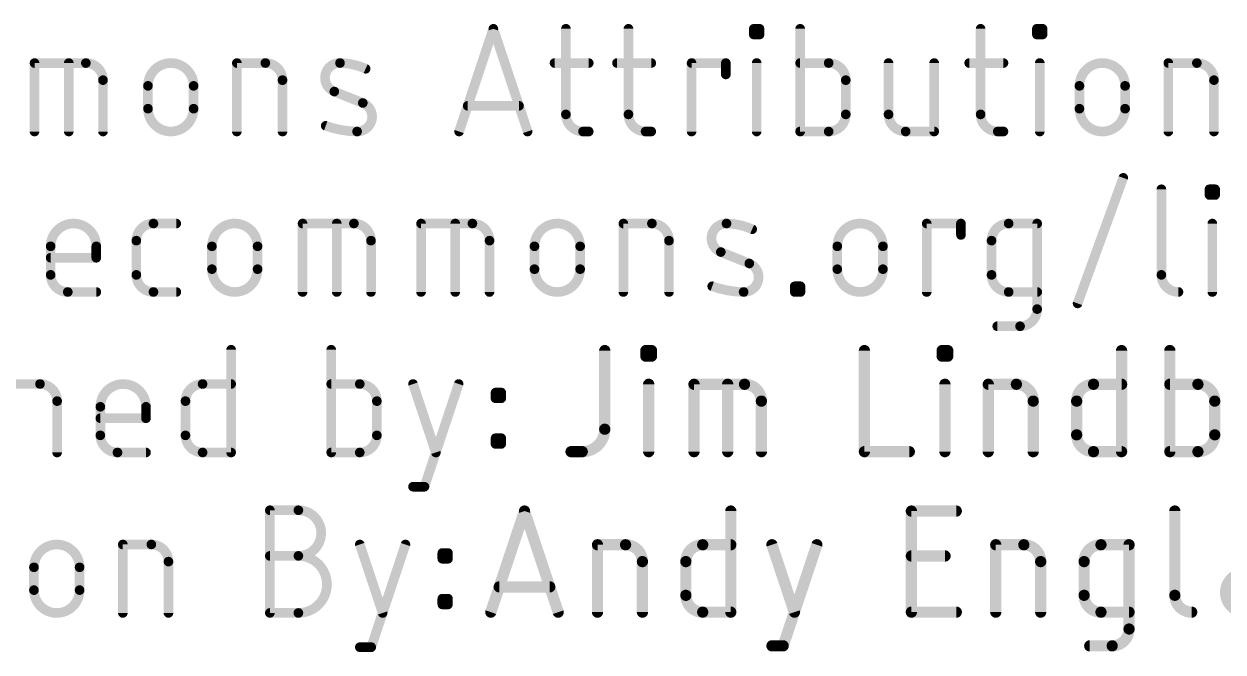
# Model space of a CAD drawing. Extents: x -31.8 to 54.9, y -10.7 to 32.8.
# Drawn here: x 6.67 to 25.65, y -10.7 to -0.76 of the extents above; entities that cross this region are included whole.
import ezdxf

# ---------------------------------------------------------------- set-up
doc = ezdxf.new("R2010")
doc.units = 0
doc.layers.add('51', color=53, linetype='CONTINUOUS')

msp = doc.modelspace()

# ---------------------------------------------------------------- linework, layer by layer
at = {"layer": '51'}
for points, const_width in [([(13.5572, -2.4638), (14.0991, -0.8382)], 0.1524), ([(14.0991, -0.8382), (14.641, -2.4638)], 0.1524), ([(15.2477, -0.8382), (15.2477, -2.1929)], 0.1524), ([(16.2377, -0.8382), (16.2377, -2.1929)], 0.1524), ([(18.2223, -0.9285), (18.2223, -0.8382)], 0.1524), ([(18.2223, -0.8382), (18.3126, -0.8382)], 0.1524), ([(18.3126, -0.9285), (18.2223, -0.9285)], 0.1524), ([(18.3126, -0.8382), (18.3126, -0.9285)], 0.1524), ([(18.9556, -0.8382), (18.9556, -2.4638)], 0.1524), ([(21.8128, -0.8382), (21.8128, -2.1929)], 0.1524), ([(22.7032, -0.9285), (22.7032, -0.8382)], 0.1524), ([(22.7032, -0.8382), (22.7935, -0.8382)], 0.1524), ([(22.7935, -0.9285), (22.7032, -0.9285)], 0.1524), ([(22.7935, -0.8382), (22.7935, -0.9285)], 0.1524), ([(6.8358, -2.4638), (6.8358, -1.3801)], 0.1524), ([(6.8358, -1.3801), (7.6486, -1.3801)], 0.1524), ([(7.3777, -2.4638), (7.3777, -1.3801)], 0.1524), ([(10.0385, -2.4638), (10.0385, -1.3801)], 0.1524), ([(10.0385, -1.3801), (10.49, -1.3801)], 0.1524), ([(15.0671, -1.3801), (15.6089, -1.3801)], 0.1524), ([(16.057, -1.3801), (16.5989, -1.3801)], 0.1524), ([(17.2373, -2.4638), (17.2373, -1.3801)], 0.1524), ([(17.2373, -1.3801), (17.7792, -1.3801)], 0.1524), ([(17.7792, -1.3801), (17.7792, -1.5607)], 0.1524), ([(18.2674, -2.4638), (18.2674, -1.3801)], 0.1524), ([(19.4072, -1.3801), (18.9556, -1.3801)], 0.1524), ([(20.3551, -1.3801), (20.3551, -2.1929)], 0.1524), ([(21.0776, -2.4638), (21.0776, -1.3801)], 0.1524), ([(21.6322, -1.3801), (22.174, -1.3801)], 0.1524), ([(22.7484, -2.4638), (22.7484, -1.3801)], 0.1524), ([(24.7839, -2.4638), (24.7839, -1.3801)], 0.1524), ([(24.7839, -1.3801), (25.2355, -1.3801)], 0.1524), ([(7.9196, -1.651), (7.9196, -2.4638)], 0.1524), ([(8.6317, -2.1026), (8.6317, -1.7413)], 0.1524), ([(9.3542, -1.7413), (9.3542, -2.1026)], 0.1524), ([(10.761, -1.651), (10.761, -2.4638)], 0.1524), ([(19.6781, -2.1929), (19.6781, -1.651)], 0.1524), ([(23.3771, -2.1026), (23.3771, -1.7413)], 0.1524), ([(24.0996, -1.7413), (24.0996, -2.1026)], 0.1524), ([(25.5064, -1.651), (25.5064, -2.4638)], 0.1524), ([(12.0323, -2.0122), (11.5808, -1.8316)], 0.1524), ([(14.5055, -2.0574), (13.6927, -2.0574)], 0.1524), ([(15.5186, -2.4638), (15.6089, -2.4638)], 0.1524), ([(16.5086, -2.4638), (16.5989, -2.4638)], 0.1524), ([(18.9556, -2.4638), (19.4072, -2.4638)], 0.1524), ([(20.626, -2.4638), (21.0776, -2.4638)], 0.1524), ([(22.0837, -2.4638), (22.174, -2.4638)], 0.1524), ([(23.3475, -5.1844), (24.07, -3.1976)], 0.1524), ([(24.6738, -3.3782), (24.6738, -4.7329)], 0.1524), ([(25.4351, -3.4685), (25.4351, -3.3782)], 0.1524), ([(25.4351, -3.3782), (25.5254, -3.3782)], 0.1524), ([(25.5254, -3.4685), (25.4351, -3.4685)], 0.1524), ([(25.5254, -3.3782), (25.5254, -3.4685)], 0.1524), ([(8.7184, -3.9201), (9.0797, -3.9201)], 0.1524), ([(11.0787, -5.0038), (11.0787, -3.9201)], 0.1524), ([(11.0787, -3.9201), (11.8915, -3.9201)], 0.1524), ([(11.6206, -5.0038), (11.6206, -3.9201)], 0.1524), ([(12.9545, -5.0038), (12.9545, -3.9201)], 0.1524), ([(12.9545, -3.9201), (13.7673, -3.9201)], 0.1524), ([(13.4963, -5.0038), (13.4963, -3.9201)], 0.1524), ([(16.1571, -5.0038), (16.1571, -3.9201)], 0.1524), ([(16.1571, -3.9201), (16.6087, -3.9201)], 0.1524), ([(20.9592, -5.0038), (20.9592, -3.9201)], 0.1524), ([(20.9592, -3.9201), (21.5011, -3.9201)], 0.1524), ([(21.5011, -3.9201), (21.5011, -4.1007)], 0.1524), ([(22.2564, -3.9201), (22.7079, -3.9201)], 0.1524), ([(22.7079, -3.9201), (22.7079, -5.2747)], 0.1524), ([(25.4803, -5.0038), (25.4803, -3.9201)], 0.1524), ([(8.4475, -4.7329), (8.4475, -4.191)], 0.1524), ([(12.1625, -4.191), (12.1625, -5.0038)], 0.1524), ([(14.0382, -4.191), (14.0382, -5.0038)], 0.1524), ([(16.8796, -4.191), (16.8796, -5.0038)], 0.1524), ([(21.9855, -4.7329), (21.9855, -4.191)], 0.1524), ([(7.091, -4.7329), (7.091, -4.2813)], 0.1524), ([(7.8135, -4.2813), (7.8135, -4.4619)], 0.1524), ([(9.6441, -4.6426), (9.6441, -4.2813)], 0.1524), ([(10.3666, -4.2813), (10.3666, -4.6426)], 0.1524), ([(14.7503, -4.6426), (14.7503, -4.2813)], 0.1524), ([(15.4728, -4.2813), (15.4728, -4.6426)], 0.1524), ([(18.151, -4.5522), (17.6994, -4.3716)], 0.1524), ([(19.5439, -4.6426), (19.5439, -4.2813)], 0.1524), ([(20.2664, -4.2813), (20.2664, -4.6426)], 0.1524), ([(7.8135, -4.4619), (7.091, -4.4619)], 0.1524), ([(7.8135, -5.0038), (7.3619, -5.0038)], 0.1524), ([(9.0797, -5.0038), (8.7184, -5.0038)], 0.1524), ([(18.87, -5.0038), (18.87, -4.9135)], 0.1524), ([(18.87, -4.9135), (18.9603, -4.9135)], 0.1524), ([(18.9603, -5.0038), (18.87, -5.0038)], 0.1524), ([(18.9603, -4.9135), (18.9603, -5.0038)], 0.1524), ([(22.7079, -5.0038), (22.2564, -5.0038)], 0.1524), ([(22.437, -5.5457), (22.0758, -5.5457)], 0.1524), ([(9.9478, -5.9182), (9.9478, -7.5438)], 0.1524), ([(11.5325, -5.9182), (11.5325, -7.5438)], 0.1524), ([(15.8623, -5.9309), (15.8623, -7.1755)], 0.1778), ([(16.5137, -6.0198), (16.5137, -5.9309)], 0.1778), ([(16.5137, -5.9309), (16.6026, -5.9309)], 0.1778), ([(16.6026, -5.9309), (16.6026, -6.0198)], 0.1778), ([(19.9726, -5.9309), (19.9726, -7.5311)], 0.1778), ([(21.203, -6.0198), (21.203, -5.9309)], 0.1778), ([(21.203, -5.9309), (21.2919, -5.9309)], 0.1778), ([(21.2919, -5.9309), (21.2919, -6.0198)], 0.1778), ([(24.0439, -5.9309), (24.0439, -7.5311)], 0.1778), ([(24.8078, -5.9309), (24.8078, -7.5311)], 0.1778), ([(16.6026, -6.0198), (16.5137, -6.0198)], 0.1778), ([(21.2919, -6.0198), (21.203, -6.0198)], 0.1778), ([(6.4711, -6.4601), (6.9227, -6.4601)], 0.1524), ([(9.4962, -6.4601), (9.9478, -6.4601)], 0.1524), ([(11.9841, -6.4601), (11.5325, -6.4601)], 0.1524), ([(12.8278, -6.4601), (13.189, -7.5438)], 0.1524), ([(13.0084, -8.0857), (13.5503, -6.4601)], 0.1524), ([(16.5581, -7.5311), (16.5581, -6.4643)], 0.1778), ([(17.2752, -7.5311), (17.2752, -6.4643)], 0.1778), ([(17.2752, -6.4643), (18.0753, -6.4643)], 0.1778), ([(17.8086, -7.5311), (17.8086, -6.4643)], 0.1778), ([(21.2475, -7.5311), (21.2475, -6.4643)], 0.1778), ([(21.934, -7.5311), (21.934, -6.4643)], 0.1778), ([(21.934, -6.4643), (22.3785, -6.4643)], 0.1778), ([(23.5994, -6.4643), (24.0439, -6.4643)], 0.1778), ([(25.2523, -6.4643), (24.8078, -6.4643)], 0.1778), ([(14.1339, -6.6858), (14.1339, -6.5955)], 0.1524), ([(14.1339, -6.5955), (14.2242, -6.5955)], 0.1524), ([(14.2242, -6.6858), (14.1339, -6.6858)], 0.1524), ([(14.2242, -6.5955), (14.2242, -6.6858)], 0.1524), ([(18.342, -6.731), (18.342, -7.5311)], 0.1778), ([(22.6452, -6.731), (22.6452, -7.5311)], 0.1778), ([(23.3327, -7.2644), (23.3327, -6.731)], 0.1778), ([(25.519, -7.2644), (25.519, -6.731)], 0.1778), ([(7.1936, -6.731), (7.1936, -7.5438)], 0.1524), ([(7.8779, -7.2729), (7.8779, -6.8213)], 0.1524), ([(8.6004, -6.8213), (8.6004, -7.0019)], 0.1524), ([(9.2253, -7.2729), (9.2253, -6.731)], 0.1524), ([(12.255, -7.2729), (12.255, -6.731)], 0.1524), ([(8.6004, -7.0019), (7.8779, -7.0019)], 0.1524), ([(14.1339, -7.4083), (14.1339, -7.318)], 0.1524), ([(14.1339, -7.318), (14.2242, -7.318)], 0.1524), ([(14.2242, -7.4083), (14.1339, -7.4083)], 0.1524), ([(14.2242, -7.318), (14.2242, -7.4083)], 0.1524), ([(8.6004, -7.5438), (8.1488, -7.5438)], 0.1524), ([(9.9478, -7.5438), (9.4962, -7.5438)], 0.1524), ([(11.5325, -7.5438), (11.9841, -7.5438)], 0.1524), ([(15.5067, -7.5311), (15.3289, -7.5311)], 0.1778), ([(19.9726, -7.5311), (20.6838, -7.5311)], 0.1778), ([(24.0439, -7.5311), (23.5994, -7.5311)], 0.1778), ([(24.8078, -7.5311), (25.2523, -7.5311)], 0.1778), ([(12.8278, -8.0857), (13.0084, -8.0857)], 0.1524), ([(10.561, -10.0838), (10.561, -8.4582)], 0.1524), ([(10.561, -8.4582), (11.0126, -8.4582)], 0.1524), ([(14.0589, -10.0711), (14.5923, -8.4709)], 0.1778), ([(14.5923, -8.4709), (15.1257, -10.0711)], 0.1778), ([(17.8577, -8.4709), (17.8577, -10.0711)], 0.1778), ([(20.7162, -10.0711), (20.7162, -8.4709)], 0.1778), ([(20.7162, -8.4709), (21.4274, -8.4709)], 0.1778), ([(24.8867, -8.4709), (24.8867, -9.8044)], 0.1778), ([(15.7477, -10.0711), (15.7477, -9.0043)], 0.1778), ([(15.7477, -9.0043), (16.1922, -9.0043)], 0.1778), ([(17.4132, -9.0043), (17.8577, -9.0043)], 0.1778), ([(18.5092, -9.0043), (18.8648, -10.0711)], 0.1778), ([(18.687, -10.6045), (19.2204, -9.0043)], 0.1778), ([(22.0523, -10.0711), (22.0523, -9.0043)], 0.1778), ([(22.0523, -9.0043), (22.4968, -9.0043)], 0.1778), ([(23.7177, -9.0043), (24.1622, -9.0043)], 0.1778), ([(24.1622, -9.0043), (24.1622, -10.3378)], 0.1778), ([(8.2335, -10.0838), (8.2335, -9.0001)], 0.1524), ([(8.2335, -9.0001), (8.685, -9.0001)], 0.1524), ([(10.561, -9.1807), (11.0126, -9.1807)], 0.1524), ([(11.985, -9.0001), (12.3462, -10.0838)], 0.1524), ([(12.1656, -10.6257), (12.7075, -9.0001)], 0.1524), ([(13.291, -9.2258), (13.291, -9.1355)], 0.1524), ([(13.291, -9.1355), (13.3813, -9.1355)], 0.1524), ([(13.3813, -9.1355), (13.3813, -9.2258)], 0.1524), ([(20.7162, -9.1821), (21.2496, -9.1821)], 0.1778), ([(6.8267, -9.7226), (6.8267, -9.3613)], 0.1524), ([(7.5492, -9.3613), (7.5492, -9.7226)], 0.1524), ([(8.956, -9.271), (8.956, -10.0838)], 0.1524), ([(13.3813, -9.2258), (13.291, -9.2258)], 0.1524), ([(16.4589, -9.271), (16.4589, -10.0711)], 0.1778), ([(17.1465, -9.8044), (17.1465, -9.271)], 0.1778), ([(22.7635, -9.271), (22.7635, -10.0711)], 0.1778), ([(23.451, -9.8044), (23.451, -9.271)], 0.1778), ([(14.9924, -9.6711), (14.1923, -9.6711)], 0.1778), ([(13.291, -9.9483), (13.291, -9.858)], 0.1524), ([(13.291, -9.858), (13.3813, -9.858)], 0.1524), ([(13.3813, -9.858), (13.3813, -9.9483)], 0.1524), ([(11.0126, -10.0838), (10.561, -10.0838)], 0.1524), ([(13.3813, -9.9483), (13.291, -9.9483)], 0.1524), ([(17.8577, -10.0711), (17.4132, -10.0711)], 0.1778), ([(21.4274, -10.0711), (20.7162, -10.0711)], 0.1778), ([(24.1622, -10.0711), (23.7177, -10.0711)], 0.1778), ([(11.985, -10.6257), (12.1656, -10.6257)], 0.1524), ([(18.5092, -10.6045), (18.687, -10.6045)], 0.1778), ([(23.8955, -10.6045), (23.5399, -10.6045)], 0.1778)]:
    msp.add_lwpolyline(points, dxfattribs=dict(at, const_width=const_width))
for points, const_width in [([(14.1353, -0.8262, 1), (14.063, -0.8502)], 0.0762), ([(14.1353, -0.8502, 1), (14.063, -0.8262)], 0.0762), ([(15.2858, -0.8382, 1), (15.2096, -0.8382)], 0.0762), ([(16.2758, -0.8382, 1), (16.1996, -0.8382)], 0.0762), ([(18.2604, -0.8382, 1), (18.1842, -0.8382)], 0.0762), ([(18.2223, -0.8001, 1), (18.2223, -0.8763)], 0.0762), ([(18.2223, -0.8904, 1), (18.2223, -0.9666)], 0.0762), ([(18.1842, -0.9285, 1), (18.2604, -0.9285)], 0.0762), ([(18.3507, -0.8382, 1), (18.2745, -0.8382)], 0.0762), ([(18.2745, -0.9285, 1), (18.3507, -0.9285)], 0.0762), ([(18.3126, -0.8763, 1), (18.3126, -0.8001)], 0.0762), ([(18.3126, -0.9666, 1), (18.3126, -0.8904)], 0.0762), ([(18.9937, -0.8382, 1), (18.9175, -0.8382)], 0.0762), ([(21.8509, -0.8382, 1), (21.7747, -0.8382)], 0.0762), ([(22.7413, -0.8382, 1), (22.6651, -0.8382)], 0.0762), ([(22.7032, -0.8001, 1), (22.7032, -0.8763)], 0.0762), ([(22.7032, -0.8904, 1), (22.7032, -0.9666)], 0.0762), ([(22.6651, -0.9285, 1), (22.7413, -0.9285)], 0.0762), ([(22.8316, -0.8382, 1), (22.7554, -0.8382)], 0.0762), ([(22.7554, -0.9285, 1), (22.8316, -0.9285)], 0.0762), ([(22.7935, -0.8763, 1), (22.7935, -0.8001)], 0.0762), ([(22.7935, -0.9666, 1), (22.7935, -0.8904)], 0.0762), ([(6.8739, -1.3801, 1), (6.7977, -1.3801)], 0.0762), ([(6.8358, -1.342, 1), (6.8358, -1.4182)], 0.0762), ([(7.4158, -1.3801, 1), (7.3396, -1.3801)], 0.0762), ([(7.9196, -1.651, 0.4142), (7.6486, -1.3801)], 0.1524), ([(7.6486, -1.342, 1), (7.6486, -1.4182)], 0.0762), ([(7.6486, -1.4182, 1), (7.6486, -1.342)], 0.0762), ([(9.3542, -1.7413, 1), (8.6317, -1.7413)], 0.1524), ([(10.0766, -1.3801, 1), (10.0004, -1.3801)], 0.0762), ([(10.0385, -1.342, 1), (10.0385, -1.4182)], 0.0762), ([(10.761, -1.651, 0.4142), (10.49, -1.3801)], 0.1524), ([(10.49, -1.342, 1), (10.49, -1.4182)], 0.0762), ([(10.49, -1.4182, 1), (10.49, -1.342)], 0.0762), ([(11.6711, -1.3801, 0.8318), (11.5808, -1.8316)], 0.1524), ([(11.6716, -1.342, 1), (11.6705, -1.4182)], 0.0762), ([(12.0775, -1.4704, 0.1026), (11.6711, -1.3801)], 0.1524), ([(11.6705, -1.4182, 1), (11.6716, -1.342)], 0.0762), ([(15.0671, -1.342, 1), (15.0671, -1.4182)], 0.0762), ([(15.6089, -1.4182, 1), (15.6089, -1.342)], 0.0762), ([(16.057, -1.342, 1), (16.057, -1.4182)], 0.0762), ([(16.5989, -1.4182, 1), (16.5989, -1.342)], 0.0762), ([(17.2754, -1.3801, 1), (17.1992, -1.3801)], 0.0762), ([(17.2373, -1.342, 1), (17.2373, -1.4182)], 0.0762), ([(17.8173, -1.3801, 1), (17.7411, -1.3801)], 0.0762), ([(17.7792, -1.4182, 1), (17.7792, -1.342)], 0.0762), ([(18.3055, -1.3801, 1), (18.2293, -1.3801)], 0.0762), ([(18.9556, -1.342, 1), (18.9556, -1.4182)], 0.0762), ([(19.6781, -1.651, 0.4142), (19.4072, -1.3801)], 0.1524), ([(19.4072, -1.342, 1), (19.4072, -1.4182)], 0.0762), ([(19.4072, -1.4182, 1), (19.4072, -1.342)], 0.0762), ([(20.3932, -1.3801, 1), (20.317, -1.3801)], 0.0762), ([(21.1157, -1.3801, 1), (21.0395, -1.3801)], 0.0762), ([(21.6322, -1.342, 1), (21.6322, -1.4182)], 0.0762), ([(22.174, -1.4182, 1), (22.174, -1.342)], 0.0762), ([(22.7865, -1.3801, 1), (22.7103, -1.3801)], 0.0762), ([(24.0996, -1.7413, 1), (23.3771, -1.7413)], 0.1524), ([(24.822, -1.3801, 1), (24.7458, -1.3801)], 0.0762), ([(24.7839, -1.342, 1), (24.7839, -1.4182)], 0.0762), ([(25.5064, -1.651, 0.4142), (25.2355, -1.3801)], 0.1524), ([(25.2355, -1.342, 1), (25.2355, -1.4182)], 0.0762), ([(25.2355, -1.4182, 1), (25.2355, -1.342)], 0.0762), ([(12.0618, -1.5051, 1), (12.0931, -1.4356)], 0.0762), ([(7.9577, -1.651, 1), (7.8815, -1.651)], 0.0762), ([(7.8815, -1.651, 1), (7.9577, -1.651)], 0.0762), ([(8.6698, -1.7413, 1), (8.5936, -1.7413)], 0.0762), ([(8.5936, -1.7413, 1), (8.6698, -1.7413)], 0.0762), ([(9.3923, -1.7413, 1), (9.3161, -1.7413)], 0.0762), ([(9.3161, -1.7413, 1), (9.3923, -1.7413)], 0.0762), ([(10.7991, -1.651, 1), (10.7229, -1.651)], 0.0762), ([(10.7229, -1.651, 1), (10.7991, -1.651)], 0.0762), ([(17.7411, -1.5607, 1), (17.8173, -1.5607)], 0.0762), ([(19.7162, -1.651, 1), (19.64, -1.651)], 0.0762), ([(19.64, -1.651, 1), (19.7162, -1.651)], 0.0762), ([(23.4152, -1.7413, 1), (23.339, -1.7413)], 0.0762), ([(23.339, -1.7413, 1), (23.4152, -1.7413)], 0.0762), ([(24.1377, -1.7413, 1), (24.0615, -1.7413)], 0.0762), ([(24.0615, -1.7413, 1), (24.1377, -1.7413)], 0.0762), ([(25.5445, -1.651, 1), (25.4683, -1.651)], 0.0762), ([(25.4683, -1.651, 1), (25.5445, -1.651)], 0.0762), ([(11.5949, -1.7963, 1), (11.5666, -1.867)], 0.0762), ([(11.5666, -1.867, 1), (11.5949, -1.7962)], 0.0762), ([(8.6317, -2.1026, 1), (9.3542, -2.1026)], 0.1524), ([(8.6698, -2.1026, 1), (8.5936, -2.1026)], 0.0762), ([(8.5936, -2.1026, 1), (8.6698, -2.1026)], 0.0762), ([(9.3923, -2.1026, 1), (9.3161, -2.1026)], 0.0762), ([(9.3161, -2.1026, 1), (9.3923, -2.1026)], 0.0762), ([(11.942, -2.4638, 0.8318), (12.0323, -2.0122)], 0.1524), ([(12.0465, -1.9769, 1), (12.0182, -2.0476)], 0.0762), ([(12.0182, -2.0476, 1), (12.0465, -1.9769)], 0.0762), ([(13.6927, -2.0193, 1), (13.6927, -2.0955)], 0.0762), ([(14.5055, -2.0955, 1), (14.5055, -2.0193)], 0.0762), ([(23.3771, -2.1026, 1), (24.0996, -2.1026)], 0.1524), ([(23.4152, -2.1026, 1), (23.339, -2.1026)], 0.0762), ([(23.339, -2.1026, 1), (23.4152, -2.1026)], 0.0762), ([(24.1377, -2.1026, 1), (24.0615, -2.1026)], 0.0762), ([(24.0615, -2.1026, 1), (24.1377, -2.1026)], 0.0762), ([(15.2477, -2.1929, 0.4142), (15.5186, -2.4638)], 0.1524), ([(15.2858, -2.1929, 1), (15.2096, -2.1929)], 0.0762), ([(15.2096, -2.1929, 1), (15.2858, -2.1929)], 0.0762), ([(16.2377, -2.1929, 0.4142), (16.5086, -2.4638)], 0.1524), ([(16.2758, -2.1929, 1), (16.1996, -2.1929)], 0.0762), ([(16.1996, -2.1929, 1), (16.2758, -2.1929)], 0.0762), ([(19.4072, -2.4638, 0.4142), (19.6781, -2.1929)], 0.1524), ([(19.7162, -2.1929, 1), (19.64, -2.1929)], 0.0762), ([(19.64, -2.1929, 1), (19.7162, -2.1929)], 0.0762), ([(20.3551, -2.1929, 0.4142), (20.626, -2.4638)], 0.1524), ([(20.3932, -2.1929, 1), (20.317, -2.1929)], 0.0762), ([(20.317, -2.1929, 1), (20.3932, -2.1929)], 0.0762), ([(21.8128, -2.1929, 0.4142), (22.0837, -2.4638)], 0.1524), ([(21.8509, -2.1929, 1), (21.7747, -2.1929)], 0.0762), ([(21.7747, -2.1929, 1), (21.8509, -2.1929)], 0.0762), ([(6.7977, -2.4638, 1), (6.8739, -2.4638)], 0.0762), ([(7.3396, -2.4638, 1), (7.4158, -2.4638)], 0.0762), ([(7.8815, -2.4638, 1), (7.9577, -2.4638)], 0.0762), ([(10.0004, -2.4638, 1), (10.0766, -2.4638)], 0.0762), ([(10.7229, -2.4638, 1), (10.7991, -2.4638)], 0.0762), ([(11.4582, -2.3376, 1), (11.4324, -2.4093)], 0.0762), ([(11.4453, -2.3735, 0.083), (11.942, -2.4638)], 0.1524), ([(11.9425, -2.4257, 1), (11.9415, -2.5019)], 0.0762), ([(11.9415, -2.5019, 1), (11.9425, -2.4257)], 0.0762), ([(13.5211, -2.4518, 1), (13.5934, -2.4758)], 0.0762), ([(14.6048, -2.4758, 1), (14.6771, -2.4518)], 0.0762), ([(15.5186, -2.4257, 1), (15.5186, -2.5019)], 0.0762), ([(15.5186, -2.5019, 1), (15.5186, -2.4257)], 0.0762), ([(15.6089, -2.5019, 1), (15.6089, -2.4257)], 0.0762), ([(16.5086, -2.4257, 1), (16.5086, -2.5019)], 0.0762), ([(16.5086, -2.5019, 1), (16.5086, -2.4257)], 0.0762), ([(16.5989, -2.5019, 1), (16.5989, -2.4257)], 0.0762), ([(17.1992, -2.4638, 1), (17.2754, -2.4638)], 0.0762), ([(18.2293, -2.4638, 1), (18.3055, -2.4638)], 0.0762), ([(18.9556, -2.4257, 1), (18.9556, -2.5019)], 0.0762), ([(18.9175, -2.4638, 1), (18.9937, -2.4638)], 0.0762), ([(19.4072, -2.4257, 1), (19.4072, -2.5019)], 0.0762), ([(19.4072, -2.5019, 1), (19.4072, -2.4257)], 0.0762), ([(20.626, -2.4257, 1), (20.626, -2.5019)], 0.0762), ([(20.626, -2.5019, 1), (20.626, -2.4257)], 0.0762), ([(21.0395, -2.4638, 1), (21.1157, -2.4638)], 0.0762), ([(21.0776, -2.5019, 1), (21.0776, -2.4257)], 0.0762), ([(22.0837, -2.4257, 1), (22.0837, -2.5019)], 0.0762), ([(22.0837, -2.5019, 1), (22.0837, -2.4257)], 0.0762), ([(22.174, -2.5019, 1), (22.174, -2.4257)], 0.0762), ([(22.7103, -2.4638, 1), (22.7865, -2.4638)], 0.0762), ([(24.7458, -2.4638, 1), (24.822, -2.4638)], 0.0762), ([(25.4683, -2.4638, 1), (25.5445, -2.4638)], 0.0762), ([(24.1058, -3.2106, 1), (24.0342, -3.1846)], 0.0762), ([(24.7119, -3.3782, 1), (24.6357, -3.3782)], 0.0762), ([(25.4732, -3.3782, 1), (25.397, -3.3782)], 0.0762), ([(25.4351, -3.3401, 1), (25.4351, -3.4163)], 0.0762), ([(25.4351, -3.4304, 1), (25.4351, -3.5066)], 0.0762), ([(25.5635, -3.3782, 1), (25.4873, -3.3782)], 0.0762), ([(25.5254, -3.4163, 1), (25.5254, -3.3401)], 0.0762), ([(25.5254, -3.5066, 1), (25.5254, -3.4304)], 0.0762), ([(25.397, -3.4685, 1), (25.4732, -3.4685)], 0.0762), ([(25.4873, -3.4685, 1), (25.5635, -3.4685)], 0.0762), ([(7.8135, -4.2813, 1), (7.091, -4.2813)], 0.1524), ([(8.7184, -3.9201, 0.4142), (8.4475, -4.191)], 0.1524), ([(8.7184, -3.882, 1), (8.7184, -3.9582)], 0.0762), ([(8.7184, -3.9582, 1), (8.7184, -3.882)], 0.0762), ([(9.0797, -3.9582, 1), (9.0797, -3.882)], 0.0762), ([(10.3666, -4.2813, 1), (9.6441, -4.2813)], 0.1524), ([(11.1168, -3.9201, 1), (11.0406, -3.9201)], 0.0762), ([(11.0787, -3.882, 1), (11.0787, -3.9582)], 0.0762), ([(11.6587, -3.9201, 1), (11.5825, -3.9201)], 0.0762), ([(12.1625, -4.191, 0.4142), (11.8915, -3.9201)], 0.1524), ([(11.8915, -3.882, 1), (11.8915, -3.9582)], 0.0762), ([(11.8915, -3.9582, 1), (11.8915, -3.882)], 0.0762), ([(12.9926, -3.9201, 1), (12.9164, -3.9201)], 0.0762), ([(12.9545, -3.882, 1), (12.9545, -3.9582)], 0.0762), ([(13.5344, -3.9201, 1), (13.4582, -3.9201)], 0.0762), ([(14.0382, -4.191, 0.4142), (13.7673, -3.9201)], 0.1524), ([(13.7673, -3.882, 1), (13.7673, -3.9582)], 0.0762), ([(13.7673, -3.9582, 1), (13.7673, -3.882)], 0.0762), ([(15.4728, -4.2813, 1), (14.7503, -4.2813)], 0.1524), ([(16.1952, -3.9201, 1), (16.119, -3.9201)], 0.0762), ([(16.1571, -3.882, 1), (16.1571, -3.9582)], 0.0762), ([(16.8796, -4.191, 0.4142), (16.6087, -3.9201)], 0.1524), ([(16.6087, -3.882, 1), (16.6087, -3.9582)], 0.0762), ([(16.6087, -3.9582, 1), (16.6087, -3.882)], 0.0762), ([(17.7897, -3.9201, 0.8318), (17.6994, -4.3716)], 0.1524), ([(18.1961, -4.0104, 0.1026), (17.7897, -3.9201)], 0.1524), ([(17.7903, -3.882, 1), (17.7892, -3.9582)], 0.0762), ([(17.7892, -3.9582, 1), (17.7903, -3.882)], 0.0762), ([(18.1805, -4.0451, 1), (18.2118, -3.9756)], 0.0762), ([(20.2664, -4.2813, 1), (19.5439, -4.2813)], 0.1524), ([(20.9973, -3.9201, 1), (20.9211, -3.9201)], 0.0762), ([(20.9592, -3.882, 1), (20.9592, -3.9582)], 0.0762), ([(21.5392, -3.9201, 1), (21.463, -3.9201)], 0.0762), ([(21.5011, -3.9582, 1), (21.5011, -3.882)], 0.0762), ([(22.2564, -3.9201, 0.4142), (21.9855, -4.191)], 0.1524), ([(22.2564, -3.882, 1), (22.2564, -3.9582)], 0.0762), ([(22.2564, -3.9582, 1), (22.2564, -3.882)], 0.0762), ([(22.746, -3.9201, 1), (22.6698, -3.9201)], 0.0762), ([(22.7079, -3.9582, 1), (22.7079, -3.882)], 0.0762), ([(25.5184, -3.9201, 1), (25.4422, -3.9201)], 0.0762), ([(8.4856, -4.191, 1), (8.4094, -4.191)], 0.0762), ([(8.4094, -4.191, 1), (8.4856, -4.191)], 0.0762), ([(12.2006, -4.191, 1), (12.1244, -4.191)], 0.0762), ([(12.1244, -4.191, 1), (12.2006, -4.191)], 0.0762), ([(14.0763, -4.191, 1), (14.0001, -4.191)], 0.0762), ([(14.0001, -4.191, 1), (14.0763, -4.191)], 0.0762), ([(16.9177, -4.191, 1), (16.8415, -4.191)], 0.0762), ([(16.8415, -4.191, 1), (16.9177, -4.191)], 0.0762), ([(21.463, -4.1007, 1), (21.5392, -4.1007)], 0.0762), ([(22.0236, -4.191, 1), (21.9474, -4.191)], 0.0762), ([(21.9474, -4.191, 1), (22.0236, -4.191)], 0.0762), ([(7.1291, -4.2813, 1), (7.0529, -4.2813)], 0.0762), ([(7.0529, -4.2813, 1), (7.1291, -4.2813)], 0.0762), ([(7.8516, -4.2813, 1), (7.7754, -4.2813)], 0.0762), ([(7.7754, -4.2813, 1), (7.8516, -4.2813)], 0.0762), ([(9.6822, -4.2813, 1), (9.606, -4.2813)], 0.0762), ([(9.606, -4.2813, 1), (9.6822, -4.2813)], 0.0762), ([(10.4047, -4.2813, 1), (10.3285, -4.2813)], 0.0762), ([(10.3285, -4.2813, 1), (10.4047, -4.2813)], 0.0762), ([(14.7884, -4.2813, 1), (14.7122, -4.2813)], 0.0762), ([(14.7122, -4.2813, 1), (14.7884, -4.2813)], 0.0762), ([(15.5109, -4.2813, 1), (15.4347, -4.2813)], 0.0762), ([(15.4347, -4.2813, 1), (15.5109, -4.2813)], 0.0762), ([(17.7136, -4.3363, 1), (17.6853, -4.407)], 0.0762), ([(17.6853, -4.407, 1), (17.7136, -4.3362)], 0.0762), ([(19.582, -4.2813, 1), (19.5058, -4.2813)], 0.0762), ([(19.5058, -4.2813, 1), (19.582, -4.2813)], 0.0762), ([(20.3045, -4.2813, 1), (20.2283, -4.2813)], 0.0762), ([(20.2283, -4.2813, 1), (20.3045, -4.2813)], 0.0762), ([(7.091, -4.4238, 1), (7.091, -4.5)], 0.0762), ([(7.7754, -4.4619, 1), (7.8516, -4.4619)], 0.0762), ([(7.8135, -4.5, 1), (7.8135, -4.4238)], 0.0762), ([(18.0607, -5.0038, 0.8318), (18.151, -4.5522)], 0.1524), ([(18.1651, -4.5169, 1), (18.1368, -4.5876)], 0.0762), ([(18.1368, -4.5876, 1), (18.1651, -4.5169)], 0.0762), ([(7.091, -4.7329, 0.4142), (7.3619, -5.0038)], 0.1524), ([(7.1291, -4.7329, 1), (7.0529, -4.7329)], 0.0762), ([(7.0529, -4.7329, 1), (7.1291, -4.7329)], 0.0762), ([(8.4475, -4.7329, 0.4142), (8.7184, -5.0038)], 0.1524), ([(8.4856, -4.7329, 1), (8.4094, -4.7329)], 0.0762), ([(8.4094, -4.7329, 1), (8.4856, -4.7329)], 0.0762), ([(9.6441, -4.6426, 1), (10.3666, -4.6426)], 0.1524), ([(9.6822, -4.6426, 1), (9.606, -4.6426)], 0.0762), ([(9.606, -4.6426, 1), (9.6822, -4.6426)], 0.0762), ([(10.4047, -4.6426, 1), (10.3285, -4.6426)], 0.0762), ([(10.3285, -4.6426, 1), (10.4047, -4.6426)], 0.0762), ([(14.7503, -4.6426, 1), (15.4728, -4.6426)], 0.1524), ([(14.7884, -4.6426, 1), (14.7122, -4.6426)], 0.0762), ([(14.7122, -4.6426, 1), (14.7884, -4.6426)], 0.0762), ([(15.5109, -4.6426, 1), (15.4347, -4.6426)], 0.0762), ([(15.4347, -4.6426, 1), (15.5109, -4.6426)], 0.0762), ([(19.5439, -4.6426, 1), (20.2664, -4.6426)], 0.1524), ([(19.582, -4.6426, 1), (19.5058, -4.6426)], 0.0762), ([(19.5058, -4.6426, 1), (19.582, -4.6426)], 0.0762), ([(20.3045, -4.6426, 1), (20.2283, -4.6426)], 0.0762), ([(20.2283, -4.6426, 1), (20.3045, -4.6426)], 0.0762), ([(21.9855, -4.7329, 0.4142), (22.2564, -5.0038)], 0.1524), ([(22.0236, -4.7329, 1), (21.9474, -4.7329)], 0.0762), ([(21.9474, -4.7329, 1), (22.0236, -4.7329)], 0.0762), ([(24.6738, -4.7329, 0.4142), (24.9447, -5.0038)], 0.1524), ([(24.7119, -4.7329, 1), (24.6357, -4.7329)], 0.0762), ([(24.6357, -4.7329, 1), (24.7119, -4.7329)], 0.0762), ([(7.3619, -4.9657, 1), (7.3619, -5.0419)], 0.0762), ([(7.3619, -5.0419, 1), (7.3619, -4.9657)], 0.0762), ([(7.8135, -5.0419, 1), (7.8135, -4.9657)], 0.0762), ([(8.7184, -4.9657, 1), (8.7184, -5.0419)], 0.0762), ([(8.7184, -5.0419, 1), (8.7184, -4.9657)], 0.0762), ([(9.0797, -5.0419, 1), (9.0797, -4.9657)], 0.0762), ([(17.5768, -4.8776, 1), (17.551, -4.9493)], 0.0762), ([(17.5639, -4.9135, 0.083), (18.0607, -5.0038)], 0.1524), ([(18.0612, -4.9657, 1), (18.0601, -5.0419)], 0.0762), ([(18.0601, -5.0419, 1), (18.0612, -4.9657)], 0.0762), ([(18.9081, -4.9135, 1), (18.8319, -4.9135)], 0.0762), ([(18.87, -4.8754, 1), (18.87, -4.9516)], 0.0762), ([(18.87, -4.9657, 1), (18.87, -5.0419)], 0.0762), ([(18.9984, -4.9135, 1), (18.9222, -4.9135)], 0.0762), ([(18.9603, -4.9516, 1), (18.9603, -4.8754)], 0.0762), ([(18.9603, -5.0419, 1), (18.9603, -4.9657)], 0.0762), ([(22.2564, -4.9657, 1), (22.2564, -5.0419)], 0.0762), ([(22.2564, -5.0419, 1), (22.2564, -4.9657)], 0.0762), ([(22.7079, -5.0419, 1), (22.7079, -4.9657)], 0.0762), ([(24.9447, -5.0419, 1), (24.9447, -4.9657)], 0.0762), ([(11.0406, -5.0038, 1), (11.1168, -5.0038)], 0.0762), ([(11.5825, -5.0038, 1), (11.6587, -5.0038)], 0.0762), ([(12.1244, -5.0038, 1), (12.2006, -5.0038)], 0.0762), ([(12.9164, -5.0038, 1), (12.9926, -5.0038)], 0.0762), ([(13.4582, -5.0038, 1), (13.5344, -5.0038)], 0.0762), ([(14.0001, -5.0038, 1), (14.0763, -5.0038)], 0.0762), ([(16.119, -5.0038, 1), (16.1952, -5.0038)], 0.0762), ([(16.8415, -5.0038, 1), (16.9177, -5.0038)], 0.0762), ([(18.8319, -5.0038, 1), (18.9081, -5.0038)], 0.0762), ([(18.9222, -5.0038, 1), (18.9984, -5.0038)], 0.0762), ([(20.9211, -5.0038, 1), (20.9973, -5.0038)], 0.0762), ([(25.4422, -5.0038, 1), (25.5184, -5.0038)], 0.0762), ([(22.437, -5.5457, 0.4142), (22.7079, -5.2747)], 0.1524), ([(22.746, -5.2747, 1), (22.6698, -5.2747)], 0.0762), ([(22.6698, -5.2747, 1), (22.746, -5.2747)], 0.0762), ([(23.3117, -5.1714, 1), (23.3833, -5.1974)], 0.0762), ([(22.0758, -5.5076, 1), (22.0758, -5.5838)], 0.0762), ([(22.437, -5.5076, 1), (22.437, -5.5838)], 0.0762), ([(22.437, -5.5838, 1), (22.437, -5.5076)], 0.0762), ([(9.9859, -5.9182, 1), (9.9097, -5.9182)], 0.0762), ([(11.5706, -5.9182, 1), (11.4944, -5.9182)], 0.0762), ([(15.9068, -5.9309, 1), (15.8179, -5.9309)], 0.0889), ([(16.5137, -5.8864, 1), (16.5137, -5.9754)], 0.0889), ([(16.5581, -5.9309, 1), (16.4692, -5.9309)], 0.0889), ([(16.647, -5.9309, 1), (16.5581, -5.9309)], 0.0889), ([(16.6026, -5.9754, 1), (16.6026, -5.8864)], 0.0889), ([(20.0171, -5.9309, 1), (19.9282, -5.9309)], 0.0889), ([(21.203, -5.8864, 1), (21.203, -5.9754)], 0.0889), ([(21.2475, -5.9309, 1), (21.1586, -5.9309)], 0.0889), ([(21.3364, -5.9309, 1), (21.2475, -5.9309)], 0.0889), ([(21.2919, -5.9754, 1), (21.2919, -5.8864)], 0.0889), ([(24.0884, -5.9309, 1), (23.9995, -5.9309)], 0.0889), ([(24.8522, -5.9309, 1), (24.7633, -5.9309)], 0.0889), ([(16.5137, -5.9753, 1), (16.5137, -6.0643)], 0.0889), ([(16.4692, -6.0198, 1), (16.5581, -6.0198)], 0.0889), ([(16.5581, -6.0198, 1), (16.647, -6.0198)], 0.0889), ([(16.6026, -6.0643, 1), (16.6026, -5.9753)], 0.0889), ([(21.203, -5.9753, 1), (21.203, -6.0643)], 0.0889), ([(21.1586, -6.0198, 1), (21.2475, -6.0198)], 0.0889), ([(21.2475, -6.0198, 1), (21.3364, -6.0198)], 0.0889), ([(21.2919, -6.0643, 1), (21.2919, -5.9753)], 0.0889), ([(7.1936, -6.731, 0.4142), (6.9227, -6.4601)], 0.1524), ([(6.9227, -6.422, 1), (6.9227, -6.4982)], 0.0762), ([(6.9227, -6.4982, 1), (6.9227, -6.422)], 0.0762), ([(8.6004, -6.8213, 1), (7.8779, -6.8213)], 0.1524), ([(9.4962, -6.4601, 0.4142), (9.2253, -6.731)], 0.1524), ([(9.4962, -6.422, 1), (9.4962, -6.4982)], 0.0762), ([(9.4962, -6.4982, 1), (9.4962, -6.422)], 0.0762), ([(9.9478, -6.4982, 1), (9.9478, -6.422)], 0.0762), ([(11.5325, -6.422, 1), (11.5325, -6.4982)], 0.0762), ([(12.255, -6.731, 0.4142), (11.9841, -6.4601)], 0.1524), ([(11.9841, -6.422, 1), (11.9841, -6.4982)], 0.0762), ([(11.9841, -6.4982, 1), (11.9841, -6.422)], 0.0762), ([(12.8639, -6.448, 1), (12.7916, -6.4721)], 0.0762), ([(13.5864, -6.4721, 1), (13.5141, -6.448)], 0.0762), ([(16.6026, -6.4643, 1), (16.5137, -6.4643)], 0.0889), ([(17.3197, -6.4643, 1), (17.2308, -6.4643)], 0.0889), ([(17.2752, -6.4199, 1), (17.2752, -6.5088)], 0.0889), ([(17.8531, -6.4643, 1), (17.7642, -6.4643)], 0.0889), ([(18.342, -6.731, 0.4142), (18.0753, -6.4643)], 0.1778), ([(18.0753, -6.4199, 1), (18.0753, -6.5088)], 0.0889), ([(18.0753, -6.5088, 1), (18.0753, -6.4199)], 0.0889), ([(21.2919, -6.4643, 1), (21.203, -6.4643)], 0.0889), ([(21.9784, -6.4643, 1), (21.8895, -6.4643)], 0.0889), ([(21.934, -6.4199, 1), (21.934, -6.5088)], 0.0889), ([(22.6452, -6.731, 0.4142), (22.3785, -6.4643)], 0.1778), ([(22.3785, -6.4199, 1), (22.3785, -6.5088)], 0.0889), ([(22.3785, -6.5088, 1), (22.3785, -6.4199)], 0.0889), ([(23.5994, -6.4643, 0.4142), (23.3327, -6.731)], 0.1778), ([(23.5994, -6.4199, 1), (23.5994, -6.5088)], 0.0889), ([(23.5994, -6.5088, 1), (23.5994, -6.4199)], 0.0889), ([(24.0439, -6.5088, 1), (24.0439, -6.4199)], 0.0889), ([(24.8078, -6.4199, 1), (24.8078, -6.5088)], 0.0889), ([(25.519, -6.731, 0.4142), (25.2523, -6.4643)], 0.1778), ([(25.2523, -6.4199, 1), (25.2523, -6.5088)], 0.0889), ([(25.2523, -6.5088, 1), (25.2523, -6.4199)], 0.0889), ([(14.172, -6.5955, 1), (14.0958, -6.5955)], 0.0762), ([(14.1339, -6.5574, 1), (14.1339, -6.6336)], 0.0762), ([(14.1339, -6.6477, 1), (14.1339, -6.7239)], 0.0762), ([(14.2623, -6.5955, 1), (14.1861, -6.5955)], 0.0762), ([(14.2242, -6.6336, 1), (14.2242, -6.5574)], 0.0762), ([(14.2242, -6.7239, 1), (14.2242, -6.6477)], 0.0762), ([(18.3865, -6.731, 1), (18.2976, -6.731)], 0.0889), ([(22.6896, -6.731, 1), (22.6007, -6.731)], 0.0889), ([(23.3772, -6.731, 1), (23.2883, -6.731)], 0.0889), ([(25.5634, -6.731, 1), (25.4745, -6.731)], 0.0889), ([(7.2317, -6.731, 1), (7.1555, -6.731)], 0.0762), ([(7.1555, -6.731, 1), (7.2317, -6.731)], 0.0762), ([(7.916, -6.8213, 1), (7.8398, -6.8213)], 0.0762), ([(7.8398, -6.8213, 1), (7.916, -6.8213)], 0.0762), ([(8.6385, -6.8213, 1), (8.5623, -6.8213)], 0.0762), ([(8.5623, -6.8213, 1), (8.6385, -6.8213)], 0.0762), ([(9.2634, -6.731, 1), (9.1872, -6.731)], 0.0762), ([(9.1872, -6.731, 1), (9.2634, -6.731)], 0.0762), ([(12.2931, -6.731, 1), (12.2169, -6.731)], 0.0762), ([(12.2169, -6.731, 1), (12.2931, -6.731)], 0.0762), ([(14.0958, -6.6858, 1), (14.172, -6.6858)], 0.0762), ([(14.1861, -6.6858, 1), (14.2623, -6.6858)], 0.0762), ([(18.2976, -6.731, 1), (18.3865, -6.731)], 0.0889), ([(22.6007, -6.731, 1), (22.6896, -6.731)], 0.0889), ([(23.2883, -6.731, 1), (23.3772, -6.731)], 0.0889), ([(25.4745, -6.731, 1), (25.5634, -6.731)], 0.0889), ([(7.8779, -6.9638, 1), (7.8779, -7.04)], 0.0762), ([(8.5623, -7.0019, 1), (8.6385, -7.0019)], 0.0762), ([(8.6004, -7.04, 1), (8.6004, -6.9638)], 0.0762), ([(7.8779, -7.2729, 0.4142), (8.1488, -7.5438)], 0.1524), ([(7.916, -7.2729, 1), (7.8398, -7.2729)], 0.0762), ([(9.2253, -7.2729, 0.4142), (9.4962, -7.5438)], 0.1524), ([(9.2634, -7.2729, 1), (9.1872, -7.2729)], 0.0762), ([(11.9841, -7.5438, 0.4142), (12.255, -7.2729)], 0.1524), ([(12.2931, -7.2729, 1), (12.2169, -7.2729)], 0.0762), ([(15.5067, -7.5311, 0.4142), (15.8623, -7.1755)], 0.1778), ([(15.9068, -7.1755, 1), (15.8179, -7.1755)], 0.0889), ([(15.8179, -7.1755, 1), (15.9068, -7.1755)], 0.0889), ([(23.3327, -7.2644, 0.4142), (23.5994, -7.5311)], 0.1778), ([(23.3772, -7.2644, 1), (23.2883, -7.2644)], 0.0889), ([(25.2523, -7.5311, 0.4142), (25.519, -7.2644)], 0.1778), ([(25.5634, -7.2644, 1), (25.4745, -7.2644)], 0.0889), ([(7.8398, -7.2729, 1), (7.916, -7.2729)], 0.0762), ([(9.1872, -7.2729, 1), (9.2634, -7.2729)], 0.0762), ([(12.2169, -7.2729, 1), (12.2931, -7.2729)], 0.0762), ([(14.172, -7.318, 1), (14.0958, -7.318)], 0.0762), ([(14.1339, -7.2799, 1), (14.1339, -7.3561)], 0.0762), ([(14.1339, -7.3702, 1), (14.1339, -7.4464)], 0.0762), ([(14.0958, -7.4083, 1), (14.172, -7.4083)], 0.0762), ([(14.2623, -7.318, 1), (14.1861, -7.318)], 0.0762), ([(14.1861, -7.4083, 1), (14.2623, -7.4083)], 0.0762), ([(14.2242, -7.3561, 1), (14.2242, -7.2799)], 0.0762), ([(14.2242, -7.4464, 1), (14.2242, -7.3702)], 0.0762), ([(23.2883, -7.2644, 1), (23.3772, -7.2644)], 0.0889), ([(25.4745, -7.2644, 1), (25.5634, -7.2644)], 0.0889), ([(7.1555, -7.5438, 1), (7.2317, -7.5438)], 0.0762), ([(8.1488, -7.5057, 1), (8.1488, -7.5819)], 0.0762), ([(8.1488, -7.5819, 1), (8.1488, -7.5057)], 0.0762), ([(8.6004, -7.5819, 1), (8.6004, -7.5057)], 0.0762), ([(9.4962, -7.5057, 1), (9.4962, -7.5819)], 0.0762), ([(9.4962, -7.5819, 1), (9.4962, -7.5057)], 0.0762), ([(9.9097, -7.5438, 1), (9.9859, -7.5438)], 0.0762), ([(9.9478, -7.5819, 1), (9.9478, -7.5057)], 0.0762), ([(11.5325, -7.5057, 1), (11.5325, -7.5819)], 0.0762), ([(11.4944, -7.5438, 1), (11.5706, -7.5438)], 0.0762), ([(11.9841, -7.5057, 1), (11.9841, -7.5819)], 0.0762), ([(11.9841, -7.5819, 1), (11.9841, -7.5057)], 0.0762), ([(13.1529, -7.5558, 1), (13.2252, -7.5318)], 0.0762), ([(15.3289, -7.4867, 1), (15.3289, -7.5756)], 0.0889), ([(15.5067, -7.4867, 1), (15.5067, -7.5756)], 0.0889), ([(15.5067, -7.5756, 1), (15.5067, -7.4867)], 0.0889), ([(16.5137, -7.5311, 1), (16.6026, -7.5311)], 0.0889), ([(17.2308, -7.5311, 1), (17.3197, -7.5311)], 0.0889), ([(17.7642, -7.5311, 1), (17.8531, -7.5311)], 0.0889), ([(18.2976, -7.5311, 1), (18.3865, -7.5311)], 0.0889), ([(19.9726, -7.4867, 1), (19.9726, -7.5756)], 0.0889), ([(19.9282, -7.5311, 1), (20.0171, -7.5311)], 0.0889), ([(20.6838, -7.5756, 1), (20.6838, -7.4867)], 0.0889), ([(21.203, -7.5311, 1), (21.2919, -7.5311)], 0.0889), ([(21.8895, -7.5311, 1), (21.9784, -7.5311)], 0.0889), ([(22.6007, -7.5311, 1), (22.6896, -7.5311)], 0.0889), ([(23.5994, -7.4867, 1), (23.5994, -7.5756)], 0.0889), ([(23.5994, -7.5756, 1), (23.5994, -7.4867)], 0.0889), ([(23.9995, -7.5311, 1), (24.0884, -7.5311)], 0.0889), ([(24.0439, -7.5756, 1), (24.0439, -7.4867)], 0.0889), ([(24.7633, -7.5311, 1), (24.8522, -7.5311)], 0.0889), ([(24.8078, -7.4867, 1), (24.8078, -7.5756)], 0.0889), ([(25.2523, -7.4867, 1), (25.2523, -7.5756)], 0.0889), ([(25.2523, -7.5756, 1), (25.2523, -7.4867)], 0.0889), ([(12.8278, -8.0476, 1), (12.8278, -8.1238)], 0.0762), ([(12.9723, -8.0736, 1), (13.0446, -8.0977)], 0.0762), ([(13.0084, -8.1238, 1), (13.0084, -8.0476)], 0.0762), ([(10.5991, -8.4582, 1), (10.5229, -8.4582)], 0.0762), ([(10.561, -8.4201, 1), (10.561, -8.4963)], 0.0762), ([(11.0126, -9.1807, 1), (11.0126, -8.4582)], 0.1524), ([(11.0126, -8.4201, 1), (11.0126, -8.4963)], 0.0762), ([(11.0126, -8.4963, 1), (11.0126, -8.4201)], 0.0762), ([(14.6345, -8.4568, 1), (14.5501, -8.485)], 0.0889), ([(14.6345, -8.485, 1), (14.5501, -8.4568)], 0.0889), ([(17.9021, -8.4709, 1), (17.8132, -8.4709)], 0.0889), ([(20.7606, -8.4709, 1), (20.6717, -8.4709)], 0.0889), ([(20.7162, -8.4265, 1), (20.7162, -8.5153)], 0.0889), ([(21.4274, -8.5153, 1), (21.4274, -8.4265)], 0.0889), ([(24.9312, -8.4709, 1), (24.8423, -8.4709)], 0.0889), ([(15.7477, -8.9599, 1), (15.7477, -9.0488)], 0.0889), ([(15.7922, -9.0043, 1), (15.7033, -9.0043)], 0.0889), ([(16.4589, -9.271, 0.4142), (16.1922, -9.0043)], 0.1778), ([(16.1922, -8.9599, 1), (16.1922, -9.0488)], 0.0889), ([(16.1922, -9.0488, 1), (16.1922, -8.9599)], 0.0889), ([(17.4132, -9.0043, 0.4142), (17.1465, -9.271)], 0.1778), ([(17.4132, -8.9599, 1), (17.4132, -9.0488)], 0.0889), ([(17.4132, -9.0488, 1), (17.4132, -8.9599)], 0.0889), ([(17.8577, -9.0488, 1), (17.8577, -8.9599)], 0.0889), ([(18.5514, -8.9902, 1), (18.4671, -9.0184)], 0.0889), ([(19.2626, -9.0184, 1), (19.1783, -8.9902)], 0.0889), ([(22.0968, -9.0043, 1), (22.0079, -9.0043)], 0.0889), ([(22.0523, -8.9599, 1), (22.0523, -9.0488)], 0.0889), ([(22.7635, -9.271, 0.4142), (22.4968, -9.0043)], 0.1778), ([(22.4968, -8.9599, 1), (22.4968, -9.0488)], 0.0889), ([(22.4968, -9.0488, 1), (22.4968, -8.9599)], 0.0889), ([(23.7177, -9.0043, 0.4142), (23.451, -9.271)], 0.1778), ([(23.7177, -8.9599, 1), (23.7177, -9.0488)], 0.0889), ([(23.7177, -9.0488, 1), (23.7177, -8.9599)], 0.0889), ([(24.2067, -9.0043, 1), (24.1178, -9.0043)], 0.0889), ([(24.1622, -9.0488, 1), (24.1622, -8.9599)], 0.0889), ([(7.5492, -9.3613, 1), (6.8267, -9.3613)], 0.1524), ([(8.2716, -9.0001, 1), (8.1954, -9.0001)], 0.0762), ([(8.2335, -8.962, 1), (8.2335, -9.0382)], 0.0762), ([(8.956, -9.271, 0.4142), (8.685, -9.0001)], 0.1524), ([(8.685, -8.962, 1), (8.685, -9.0382)], 0.0762), ([(8.685, -9.0382, 1), (8.685, -8.962)], 0.0762), ([(10.561, -9.1426, 1), (10.561, -9.2188)], 0.0762), ([(11.0126, -10.0838, 1), (11.0126, -9.1807)], 0.1524), ([(11.0126, -9.1426, 1), (11.0126, -9.2188)], 0.0762), ([(11.0126, -9.1426, 1), (11.0126, -9.2188)], 0.0762), ([(11.0126, -9.2188, 1), (11.0126, -9.1426)], 0.0762), ([(12.0211, -8.988, 1), (11.9488, -9.0121)], 0.0762), ([(12.7436, -9.0121, 1), (12.6713, -8.988)], 0.0762), ([(13.3291, -9.1355, 1), (13.2529, -9.1355)], 0.0762), ([(13.291, -9.0974, 1), (13.291, -9.1736)], 0.0762), ([(13.4194, -9.1355, 1), (13.3432, -9.1355)], 0.0762), ([(13.3813, -9.1736, 1), (13.3813, -9.0974)], 0.0762), ([(20.7162, -9.1377, 1), (20.7162, -9.2265)], 0.0889), ([(21.2496, -9.2265, 1), (21.2496, -9.1377)], 0.0889), ([(6.8648, -9.3613, 1), (6.7886, -9.3613)], 0.0762), ([(7.5873, -9.3613, 1), (7.5111, -9.3613)], 0.0762), ([(8.9941, -9.271, 1), (8.9179, -9.271)], 0.0762), ([(8.9179, -9.271, 1), (8.9941, -9.271)], 0.0762), ([(13.291, -9.1877, 1), (13.291, -9.2639)], 0.0762), ([(13.2529, -9.2258, 1), (13.3291, -9.2258)], 0.0762), ([(13.3432, -9.2258, 1), (13.4194, -9.2258)], 0.0762), ([(13.3813, -9.2639, 1), (13.3813, -9.1877)], 0.0762), ([(16.5034, -9.271, 1), (16.4145, -9.271)], 0.0889), ([(16.4145, -9.271, 1), (16.5034, -9.271)], 0.0889), ([(17.1909, -9.271, 1), (17.102, -9.271)], 0.0889), ([(17.102, -9.271, 1), (17.1909, -9.271)], 0.0889), ([(22.808, -9.271, 1), (22.7191, -9.271)], 0.0889), ([(22.7191, -9.271, 1), (22.808, -9.271)], 0.0889), ([(23.4955, -9.271, 1), (23.4066, -9.271)], 0.0889), ([(23.4066, -9.271, 1), (23.4955, -9.271)], 0.0889), ([(6.7886, -9.3613, 1), (6.8648, -9.3613)], 0.0762), ([(7.5111, -9.3613, 1), (7.5873, -9.3613)], 0.0762), ([(26.0027, -9.4488, 1), (26.0027, -10.0711)], 0.1778), ([(6.8267, -9.7226, 1), (7.5492, -9.7226)], 0.1524), ([(6.8648, -9.7226, 1), (6.7886, -9.7226)], 0.0762), ([(7.5873, -9.7226, 1), (7.5111, -9.7226)], 0.0762), ([(14.1923, -9.6266, 1), (14.1923, -9.7155)], 0.0889), ([(14.9924, -9.7155, 1), (14.9924, -9.6266)], 0.0889), ([(6.7886, -9.7226, 1), (6.8648, -9.7226)], 0.0762), ([(7.5111, -9.7226, 1), (7.5873, -9.7226)], 0.0762), ([(13.3291, -9.858, 1), (13.2529, -9.858)], 0.0762), ([(13.291, -9.8199, 1), (13.291, -9.8961)], 0.0762), ([(13.4194, -9.858, 1), (13.3432, -9.858)], 0.0762), ([(13.3813, -9.8961, 1), (13.3813, -9.8199)], 0.0762), ([(17.1465, -9.8044, 0.4142), (17.4132, -10.0711)], 0.1778), ([(17.1909, -9.8044, 1), (17.102, -9.8044)], 0.0889), ([(17.102, -9.8044, 1), (17.1909, -9.8044)], 0.0889), ([(23.451, -9.8044, 0.4142), (23.7177, -10.0711)], 0.1778), ([(23.4955, -9.8044, 1), (23.4066, -9.8044)], 0.0889), ([(23.4066, -9.8044, 1), (23.4955, -9.8044)], 0.0889), ([(24.8867, -9.8044, 0.4142), (25.1534, -10.0711)], 0.1778), ([(24.9312, -9.8044, 1), (24.8423, -9.8044)], 0.0889), ([(24.8423, -9.8044, 1), (24.9312, -9.8044)], 0.0889), ([(8.1954, -10.0838, 1), (8.2716, -10.0838)], 0.0762), ([(8.9179, -10.0838, 1), (8.9941, -10.0838)], 0.0762), ([(10.561, -10.0457, 1), (10.561, -10.1219)], 0.0762), ([(10.5229, -10.0838, 1), (10.5991, -10.0838)], 0.0762), ([(11.0126, -10.0457, 1), (11.0126, -10.1219)], 0.0762), ([(11.0126, -10.1219, 1), (11.0126, -10.0457)], 0.0762), ([(12.3101, -10.0958, 1), (12.3824, -10.0718)], 0.0762), ([(13.291, -9.9102, 1), (13.291, -9.9864)], 0.0762), ([(13.2529, -9.9483, 1), (13.3291, -9.9483)], 0.0762), ([(13.3432, -9.9483, 1), (13.4194, -9.9483)], 0.0762), ([(13.3813, -9.9864, 1), (13.3813, -9.9102)], 0.0762), ([(14.0167, -10.057, 1), (14.1011, -10.0852)], 0.0889), ([(15.0835, -10.0852, 1), (15.1679, -10.057)], 0.0889), ([(15.7033, -10.0711, 1), (15.7922, -10.0711)], 0.0889), ([(16.4145, -10.0711, 1), (16.5034, -10.0711)], 0.0889), ([(17.4132, -10.0267, 1), (17.4132, -10.1156)], 0.0889), ([(17.4132, -10.1156, 1), (17.4132, -10.0267)], 0.0889), ([(17.8132, -10.0711, 1), (17.9021, -10.0711)], 0.0889), ([(17.8577, -10.1156, 1), (17.8577, -10.0267)], 0.0889), ([(18.8227, -10.0852, 1), (18.907, -10.057)], 0.0889), ([(20.7162, -10.0267, 1), (20.7162, -10.1156)], 0.0889), ([(20.6717, -10.0711, 1), (20.7606, -10.0711)], 0.0889), ([(21.4274, -10.1156, 1), (21.4274, -10.0267)], 0.0889), ([(22.0079, -10.0711, 1), (22.0968, -10.0711)], 0.0889), ([(22.7191, -10.0711, 1), (22.808, -10.0711)], 0.0889), ([(23.7177, -10.0267, 1), (23.7177, -10.1156)], 0.0889), ([(23.7177, -10.1156, 1), (23.7177, -10.0267)], 0.0889), ([(24.1622, -10.1156, 1), (24.1622, -10.0267)], 0.0889), ([(25.1534, -10.1156, 1), (25.1534, -10.0267)], 0.0889), ([(23.8955, -10.6045, 0.4142), (24.1622, -10.3378)], 0.1778), ([(24.2067, -10.3378, 1), (24.1178, -10.3378)], 0.0889), ([(24.1178, -10.3378, 1), (24.2067, -10.3378)], 0.0889), ([(11.985, -10.5876, 1), (11.985, -10.6638)], 0.0762), ([(12.1294, -10.6136, 1), (12.2017, -10.6377)], 0.0762), ([(12.1656, -10.6638, 1), (12.1656, -10.5876)], 0.0762), ([(18.5092, -10.5601, 1), (18.5092, -10.6489)], 0.0889), ([(18.6449, -10.5904, 1), (18.7292, -10.6186)], 0.0889), ([(18.687, -10.6489, 1), (18.687, -10.5601)], 0.0889), ([(23.5399, -10.5601, 1), (23.5399, -10.6489)], 0.0889), ([(23.8955, -10.5601, 1), (23.8955, -10.6489)], 0.0889), ([(23.8955, -10.6489, 1), (23.8955, -10.5601)], 0.0889)]:
    msp.add_lwpolyline(points, format="xyb", dxfattribs=dict(at, const_width=const_width))

doc.saveas('drawing.dxf')
